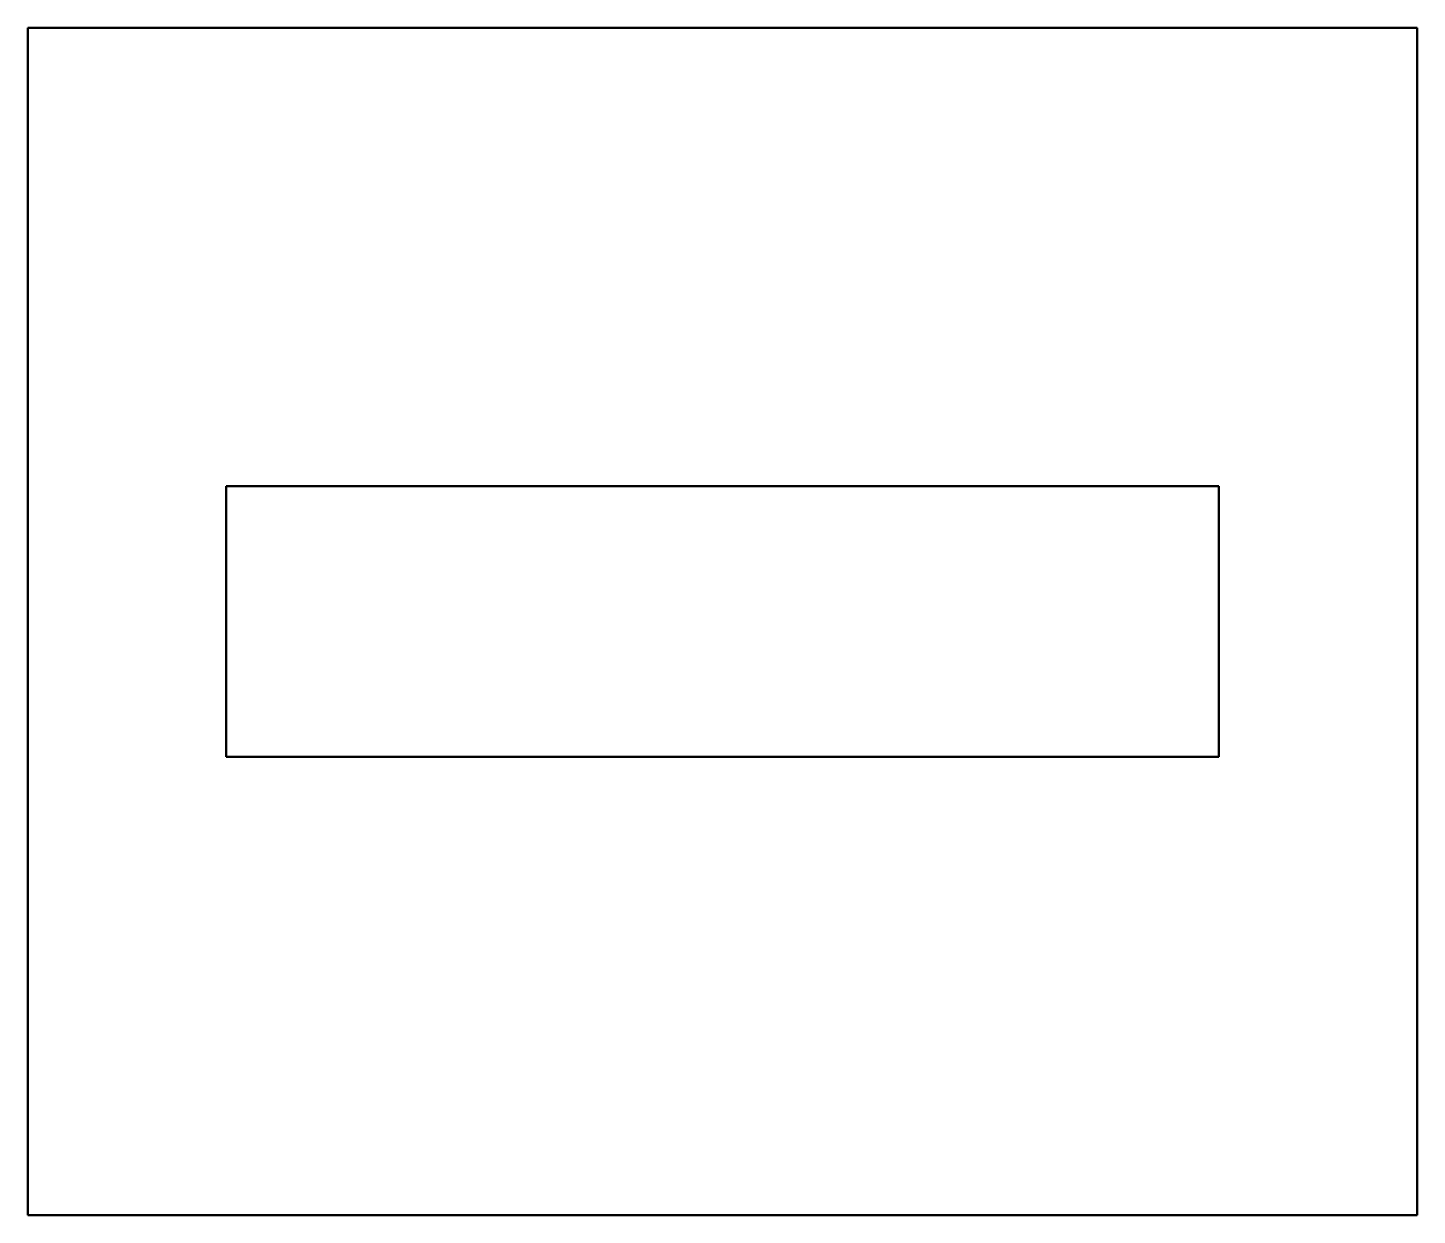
# Model space of a CAD drawing. Header units: millimetres. Extents: x -140 to 140, y -120 to 120.
import ezdxf

# ---------------------------------------------------------------- set-up
doc = ezdxf.new("R2010")
doc.units = ezdxf.units.MM
doc.layers.add('CUT', color=1, linetype='Continuous', lineweight=50)

msp = doc.modelspace()

# ---------------------------------------------------------------- linework, layer by layer
at = {"layer": 'CUT'}
for p, q in [((-140, 119.69), (-140, -119.69)), ((140, 119.69), (-140, 119.69)), ((140, -119.69), (140, 119.69)), ((-100, 27.27), (100, 27.27)), ((-100, -27.27), (-100, 27.27)), ((100, 27.27), (100, -27.27)), ((100, -27.27), (-100, -27.27)), ((-140, -119.69), (140, -119.69))]:
    msp.add_line(p, q, dxfattribs=at)

doc.saveas('drawing.dxf')
